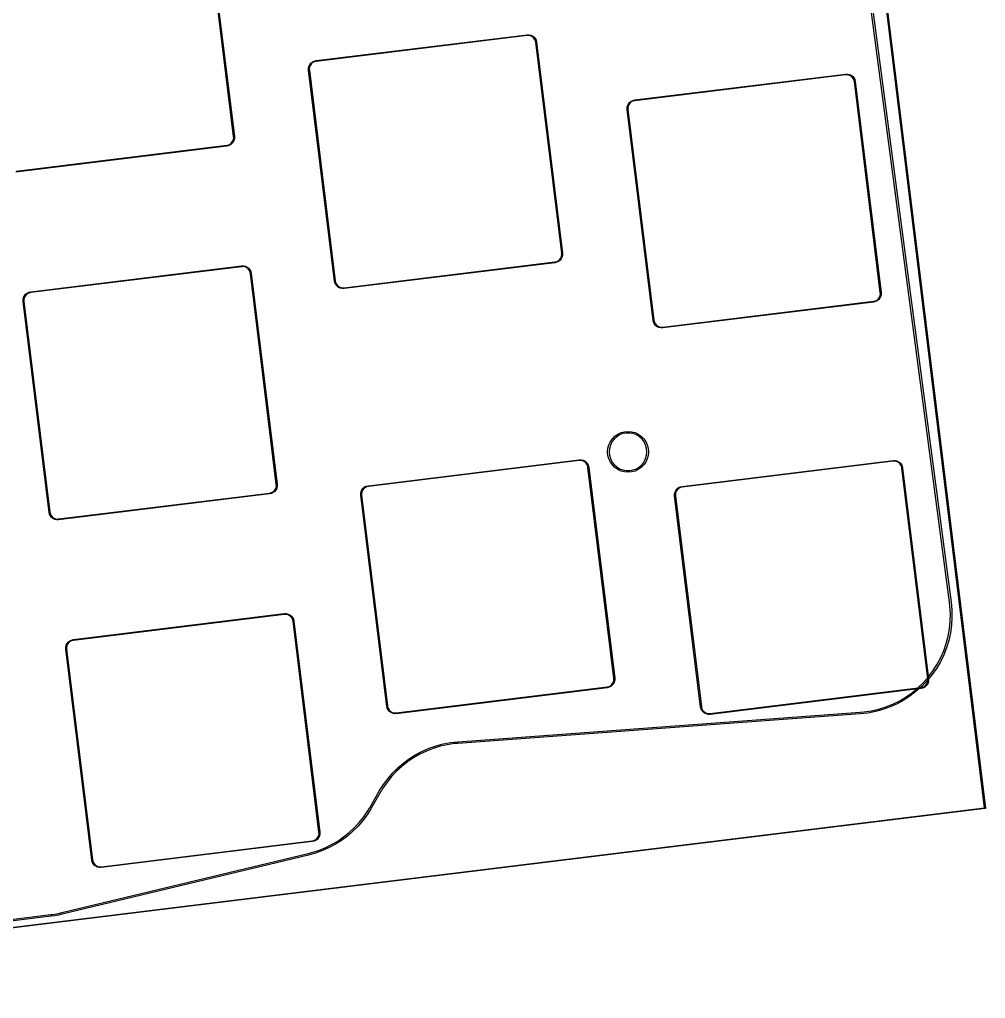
# Model space of a CAD drawing. Extents: x 33 to 269, y -131 to -39.
# Drawn here: x 210.3 to 269.3, y -131.2 to -71.3 of the extents above; entities that cross this region are included whole.
import ezdxf

# ---------------------------------------------------------------- set-up
doc = ezdxf.new("R2010")
doc.units = 0
doc.layers.add('BLACK', color=7, linetype='CONTINUOUS')

msp = doc.modelspace()

# ---------------------------------------------------------------- linework, layer by layer
at = {"layer": 'BLACK', "linetype": 'CONTINUOUS'}
for p, q in [((269.274022, -119.530057), (259.345645, -38.685517)), ((259.389403, -38.647234), (269.324809, -119.54901)), ((267.129547, -106.956898), (259.947567, -52.604435)), ((260.044468, -52.603447), (267.226449, -106.955911)), ((223.338999, -78.468004), (221.753524, -65.570943)), ((221.801978, -65.570887), (223.387454, -78.467949)), ((228.38983, -73.82561), (241.286894, -72.240134)), ((241.286951, -72.288587), (228.389888, -73.874064)), ((241.286894, -72.240134), (241.286905, -72.240134)), ((241.286905, -72.240134), (241.404452, -72.238957)), ((241.292989, -72.289761), (241.286951, -72.288587)), ((241.355059, -72.282137), (241.292989, -72.289762)), ((241.292989, -72.289762), (241.292989, -72.289761)), ((241.478915, -72.299539), (241.355059, -72.282137)), ((241.404452, -72.238957), (241.519326, -72.263969)), ((241.594045, -72.348406), (241.478915, -72.299539)), ((241.519326, -72.263969), (241.625754, -72.313918)), ((241.692604, -72.425407), (241.594045, -72.348406)), ((241.625754, -72.313918), (241.718397, -72.386297)), ((241.767874, -72.525295), (241.692604, -72.425407)), ((241.718397, -72.386297), (241.79261, -72.477478)), ((241.814725, -72.641261), (241.767874, -72.525295)), ((241.79261, -72.477478), (241.844672, -72.582888)), ((241.822337, -72.703282), (241.814725, -72.641261)), ((241.822334, -72.703334), (241.822337, -72.703282)), ((243.407809, -85.600395), (241.822334, -72.703334)), ((241.844672, -72.582888), (241.871971, -72.69724)), ((241.871962, -72.697241), (241.870788, -72.703278)), ((241.870788, -72.703278), (243.456264, -85.60034)), ((241.871971, -72.69724), (241.871962, -72.697241)), ((227.925512, -74.291943), (227.950524, -74.177067)), ((227.950524, -74.177067), (228.000471, -74.070636)), ((227.986094, -74.217479), (227.968692, -74.341338)), ((228.03496, -74.102344), (227.986094, -74.217479)), ((228.000471, -74.070636), (228.072848, -73.977989)), ((228.11196, -74.003779), (228.03496, -74.102344)), ((228.072848, -73.977989), (228.164027, -73.903769)), ((228.211846, -73.928502), (228.11196, -74.003779)), ((228.164027, -73.903769), (228.269435, -73.851699)), ((228.327812, -73.881642), (228.211846, -73.928502)), ((228.269435, -73.851699), (228.383787, -73.82439)), ((228.389646, -73.874046), (228.327812, -73.881642)), ((228.383787, -73.82439), (228.383793, -73.824437)), ((228.383793, -73.824437), (228.38983, -73.82561)), ((228.389888, -73.874064), (228.389646, -73.874046)), ((227.926688, -74.409492), (227.925512, -74.291943)), ((227.926688, -74.409504), (227.926688, -74.409492)), ((229.514045, -87.321867), (227.926688, -74.409504)), ((227.968692, -74.341338), (227.976316, -74.403409)), ((227.976316, -74.403409), (227.975142, -74.409448)), ((227.975142, -74.409448), (229.559443, -87.296956)), ((247.878239, -76.231), (260.775299, -74.645525)), ((260.775356, -74.693979), (247.878296, -76.279454)), ((260.775299, -74.645525), (260.7753, -74.645525)), ((260.7753, -74.645525), (260.775301, -74.645525)), ((260.775301, -74.645525), (260.775312, -74.645525)), ((260.775312, -74.645525), (260.892859, -74.644349)), ((260.781396, -74.695153), (260.775356, -74.693979)), ((260.843465, -74.687529), (260.781396, -74.695153)), ((260.96732, -74.704932), (260.843465, -74.687529)), ((260.892859, -74.644349), (261.007732, -74.669363)), ((261.082451, -74.7538), (260.96732, -74.704932)), ((261.007732, -74.669363), (261.114159, -74.719311)), ((261.181009, -74.830801), (261.082451, -74.7538)), ((261.114159, -74.719311), (261.206802, -74.791691)), ((261.256279, -74.930688), (261.181009, -74.830801)), ((261.206802, -74.791691), (261.281015, -74.882871)), ((261.303131, -75.046653), (261.256279, -74.930688)), ((261.281015, -74.882871), (261.333078, -74.98828)), ((261.310744, -75.108673), (261.303131, -75.046653)), ((261.310741, -75.108725), (261.310744, -75.108673)), ((262.896216, -88.005786), (261.310741, -75.108725)), ((261.333078, -74.98828), (261.360378, -75.102631)), ((261.360369, -75.102632), (261.359195, -75.108669)), ((261.359195, -75.108669), (262.944671, -88.005731)), ((261.360378, -75.102631), (261.360369, -75.102632)), ((247.413921, -76.697335), (247.438934, -76.582461)), ((247.438934, -76.582461), (247.488882, -76.476033)), ((247.474504, -76.622873), (247.4571, -76.74673)), ((247.523371, -76.507741), (247.474504, -76.622873)), ((247.488882, -76.476033), (247.56126, -76.383388)), ((247.600371, -76.409179), (247.523371, -76.507741)), ((247.56126, -76.383388), (247.652439, -76.309171)), ((247.700257, -76.333905), (247.600371, -76.409179)), ((247.652439, -76.309171), (247.757846, -76.257104)), ((247.816221, -76.287047), (247.700257, -76.333905)), ((247.757846, -76.257104), (247.872197, -76.229797)), ((247.878135, -76.279443), (247.816221, -76.287047)), ((247.872197, -76.229797), (247.8722, -76.229827)), ((247.8722, -76.229827), (247.878239, -76.231)), ((247.878295, -76.279455), (247.878135, -76.279443)), ((247.878296, -76.279455), (247.878295, -76.279454)), ((247.878295, -76.279454), (247.878295, -76.279455)), ((247.878296, -76.279454), (247.878296, -76.279455)), ((247.415095, -76.814883), (247.413921, -76.697335)), ((247.415095, -76.814895), (247.415095, -76.814883)), ((249.002452, -89.727258), (247.415095, -76.814895)), ((247.4571, -76.74673), (247.464723, -76.808801)), ((247.464723, -76.808801), (247.463549, -76.814839)), ((247.463549, -76.814839), (249.04785, -89.702348)), ((210.033343, -80.588108), (222.924254, -79.003389)), ((222.924248, -79.003327), (222.986314, -78.99571)), ((222.924256, -79.003389), (222.924248, -79.003327)), ((222.924254, -79.003389), (222.924255, -79.003389)), ((222.924255, -79.003389), (222.924256, -79.003389)), ((223.044682, -79.025663), (222.930338, -79.052955)), ((222.986314, -78.99571), (223.102272, -78.94887)), ((223.150086, -78.973611), (223.044682, -79.025663)), ((223.102272, -78.94887), (223.202156, -78.873612)), ((223.241265, -78.899409), (223.150086, -78.973611)), ((223.202156, -78.873612), (223.279158, -78.775067)), ((223.313645, -78.806778), (223.241265, -78.899409)), ((223.279158, -78.775067), (223.32803, -78.65995)), ((223.363598, -78.700363), (223.313645, -78.806778)), ((223.32803, -78.65995), (223.345443, -78.536107)), ((223.337826, -78.474041), (223.338999, -78.468004)), ((223.345443, -78.536107), (223.337826, -78.474041)), ((223.388619, -78.585501), (223.363598, -78.700363)), ((223.387454, -78.467949), (223.387453, -78.467961)), ((223.387453, -78.467961), (223.388619, -78.585501)), ((222.924308, -79.051843), (210.027248, -80.637319)), ((222.930346, -79.053017), (222.924308, -79.051843)), ((222.930338, -79.052955), (222.930346, -79.053017)), ((243.406636, -85.606433), (243.407809, -85.600395)), ((243.414255, -85.668499), (243.406636, -85.606433)), ((243.456264, -85.60034), (243.456263, -85.600351)), ((243.456263, -85.600351), (243.457431, -85.717893)), ((242.993119, -86.184234), (230.096058, -87.76971)), ((230.102153, -87.720499), (242.993064, -86.13578)), ((242.99306, -86.135737), (243.055127, -86.128119)), ((242.993066, -86.13578), (242.99306, -86.135737)), ((242.993064, -86.13578), (242.993065, -86.13578)), ((242.993065, -86.13578), (242.993066, -86.13578)), ((242.999156, -86.185408), (242.993119, -86.184234)), ((243.113496, -86.158069), (242.999151, -86.185364)), ((242.999151, -86.185364), (242.999156, -86.185408)), ((243.055127, -86.128119), (243.171087, -86.081275)), ((243.218901, -86.106014), (243.113496, -86.158069)), ((243.171087, -86.081275), (243.270971, -86.006014)), ((243.31008, -86.031809), (243.218901, -86.106014)), ((243.270971, -86.006014), (243.347973, -85.907466)), ((243.38246, -85.939176), (243.31008, -86.031809)), ((243.347973, -85.907466), (243.396844, -85.792346)), ((243.432412, -85.832758), (243.38246, -85.939176)), ((243.396844, -85.792346), (243.414255, -85.668499)), ((243.457431, -85.717893), (243.432412, -85.832758)), ((210.932832, -87.964724), (223.829896, -86.379248)), ((223.829953, -86.427701), (210.93289, -88.013178)), ((223.829896, -86.379248), (223.829907, -86.379248)), ((223.829907, -86.379248), (223.947453, -86.378072)), ((223.835991, -86.428875), (223.829953, -86.427701)), ((223.89806, -86.421253), (223.835991, -86.428876)), ((223.835991, -86.428876), (223.835991, -86.428875)), ((224.021914, -86.438655), (223.89806, -86.421253)), ((223.947453, -86.378072), (224.062326, -86.403085)), ((224.137042, -86.487523), (224.021914, -86.438655)), ((224.062326, -86.403085), (224.168751, -86.453034)), ((224.235599, -86.564524), (224.137042, -86.487523)), ((224.168751, -86.453034), (224.261393, -86.525414)), ((224.310865, -86.664412), (224.235599, -86.564524)), ((224.261393, -86.525414), (224.335604, -86.616595)), ((224.357712, -86.780377), (224.310865, -86.664412)), ((224.335604, -86.616595), (224.387662, -86.722005)), ((224.36533, -86.842447), (224.357712, -86.780377)), ((224.387662, -86.722005), (224.414958, -86.836357)), ((224.365336, -86.842446), (224.36533, -86.842447)), ((224.365336, -86.842448), (224.365336, -86.842446)), ((225.950811, -99.739508), (224.365336, -86.842448)), ((224.414964, -86.836356), (224.41379, -86.842392)), ((224.41379, -86.842392), (225.999266, -99.739454)), ((224.414958, -86.836357), (224.414964, -86.836356)), ((229.516683, -87.323928), (229.514045, -87.321867)), ((229.54093, -87.4255), (229.516683, -87.323928)), ((229.559443, -87.296956), (229.563225, -87.305067)), ((229.563225, -87.305067), (229.563262, -87.305063)), ((229.563262, -87.305063), (229.570879, -87.36713)), ((229.570879, -87.36713), (229.617725, -87.48309)), ((210.707024, -88.042871), (210.812434, -87.9908)), ((210.812434, -87.9908), (210.926787, -87.96349)), ((210.926787, -87.96349), (210.926795, -87.963551)), ((210.926795, -87.963551), (210.932832, -87.964724)), ((229.592986, -87.530905), (229.54093, -87.4255)), ((229.667192, -87.622084), (229.592986, -87.530905)), ((229.617725, -87.48309), (229.692987, -87.582975)), ((229.759827, -87.694464), (229.667192, -87.622084)), ((229.692987, -87.582975), (229.791537, -87.659977)), ((229.866246, -87.744415), (229.759827, -87.694464)), ((229.791537, -87.659977), (229.906658, -87.708847)), ((229.981112, -87.769434), (229.866246, -87.744415)), ((229.906658, -87.708847), (230.030506, -87.726257)), ((230.085572, -87.768395), (229.981112, -87.769434)), ((230.030506, -87.726257), (230.092573, -87.718637)), ((230.08633, -87.768987), (230.085572, -87.768395)), ((230.096058, -87.76971), (230.08633, -87.768987)), ((230.092573, -87.718637), (230.102153, -87.720499)), ((262.895043, -88.011824), (262.896216, -88.005786)), ((262.944671, -88.005731), (262.94467, -88.005742)), ((262.94467, -88.005742), (262.94584, -88.123286)), ((210.46851, -88.431056), (210.49352, -88.316177)), ((210.46969, -88.548606), (210.46851, -88.431056)), ((210.46969, -88.548618), (210.46969, -88.548606)), ((212.057047, -101.460981), (210.46969, -88.548618)), ((210.49352, -88.316177), (210.543466, -88.209744)), ((210.529091, -88.356588), (210.511692, -88.48045)), ((210.511692, -88.48045), (210.519318, -88.542523)), ((210.519317, -88.542523), (210.518143, -88.54856)), ((210.518143, -88.54856), (212.102445, -101.436071)), ((210.519318, -88.542523), (210.519317, -88.542523)), ((210.577956, -88.24145), (210.529091, -88.356588)), ((210.543466, -88.209744), (210.615844, -88.117093)), ((210.654956, -88.142883), (210.577956, -88.24145)), ((210.615844, -88.117093), (210.707024, -88.042871)), ((210.754843, -88.067603), (210.654956, -88.142883)), ((210.870811, -88.020742), (210.754843, -88.067603)), ((210.932576, -88.013154), (210.870811, -88.020742)), ((210.93289, -88.013178), (210.932576, -88.013154)), ((262.481526, -88.589625), (249.584465, -90.175101)), ((249.590559, -90.12589), (262.481471, -88.541171)), ((262.481469, -88.541144), (262.543536, -88.533525)), ((262.481472, -88.541171), (262.481469, -88.541144)), ((262.481471, -88.541171), (262.481472, -88.541171)), ((262.487564, -88.590799), (262.481526, -88.589625)), ((262.601907, -88.563474), (262.48756, -88.590771)), ((262.48756, -88.590771), (262.487564, -88.590799)), ((262.543536, -88.533525), (262.659497, -88.486678)), ((262.707313, -88.511416), (262.601907, -88.563474)), ((262.659497, -88.486678), (262.759382, -88.411415)), ((262.798491, -88.437209), (262.707313, -88.511416)), ((262.759382, -88.411415), (262.836384, -88.312863)), ((262.870871, -88.344572), (262.798491, -88.437209)), ((262.836384, -88.312863), (262.885254, -88.19774)), ((262.920822, -88.238153), (262.870871, -88.344572)), ((262.885254, -88.19774), (262.902663, -88.073891)), ((262.902663, -88.073891), (262.895043, -88.011824)), ((262.94584, -88.123286), (262.920822, -88.238153)), ((249.00509, -89.729319), (249.002452, -89.727258)), ((249.029335, -89.830892), (249.00509, -89.729319)), ((249.04785, -89.702348), (249.051632, -89.710459)), ((249.051632, -89.710459), (249.051669, -89.710454)), ((249.051669, -89.710454), (249.059286, -89.772521)), ((249.059286, -89.772521), (249.10613, -89.888483)), ((249.081391, -89.936298), (249.029335, -89.830892)), ((249.155597, -90.027477), (249.081391, -89.936298)), ((249.10613, -89.888483), (249.181392, -89.988368)), ((249.248233, -90.099858), (249.155597, -90.027477)), ((249.181392, -89.988368), (249.279942, -90.065369)), ((249.354652, -90.149809), (249.248233, -90.099858)), ((249.279942, -90.065369), (249.395065, -90.11424)), ((249.469519, -90.174826), (249.354652, -90.149809)), ((249.395065, -90.11424), (249.518913, -90.131648)), ((249.573979, -90.173786), (249.469519, -90.174826)), ((249.518913, -90.131648), (249.580979, -90.124028)), ((249.574737, -90.174378), (249.573979, -90.173786)), ((249.584465, -90.175101), (249.574737, -90.174378)), ((249.580979, -90.124028), (249.58098, -90.124028)), ((249.58098, -90.124028), (249.590559, -90.12589)), ((246.384556, -97.127121), (246.509532, -96.948636)), ((246.613587, -96.974052), (246.485149, -97.14413)), ((246.509532, -96.948636), (246.663603, -96.794565)), ((246.771089, -96.830469), (246.613587, -96.974052)), ((246.663603, -96.794565), (246.842088, -96.669589)), ((246.952293, -96.718273), (246.771089, -96.830469)), ((246.842088, -96.669589), (247.039563, -96.577505)), ((247.151027, -96.641283), (246.952293, -96.718273)), ((247.039563, -96.577505), (247.250028, -96.521111)), ((247.360525, -96.602121), (247.151027, -96.641283)), ((247.250028, -96.521111), (247.467088, -96.502121)), ((247.573651, -96.602121), (247.360525, -96.602121)), ((247.467088, -96.502121), (247.684148, -96.521111)), ((247.783149, -96.641283), (247.573651, -96.602121)), ((247.684148, -96.521111), (247.894613, -96.577505)), ((247.981883, -96.718273), (247.783149, -96.641283)), ((247.894613, -96.577505), (248.092088, -96.669589)), ((248.163087, -96.830469), (247.981883, -96.718273)), ((248.092088, -96.669589), (248.270573, -96.794565)), ((248.320589, -96.974052), (248.163087, -96.830469)), ((248.270573, -96.794565), (248.424644, -96.948636)), ((248.449027, -97.14413), (248.320589, -96.974052)), ((248.424644, -96.948636), (248.54962, -97.127121)), ((246.217088, -97.752121), (246.236078, -97.535061)), ((246.236078, -97.535061), (246.292472, -97.324596)), ((246.292472, -97.324596), (246.384556, -97.127121)), ((246.331826, -97.539904), (246.312161, -97.752121)), ((246.390151, -97.334913), (246.331826, -97.539904)), ((246.485149, -97.14413), (246.390151, -97.334913)), ((248.544025, -97.334913), (248.449027, -97.14413)), ((248.60235, -97.539904), (248.544025, -97.334913)), ((248.54962, -97.127121), (248.641704, -97.324596)), ((248.622015, -97.752121), (248.60235, -97.539904)), ((248.641704, -97.324596), (248.698098, -97.535061)), ((248.698098, -97.535061), (248.717088, -97.752121)), ((246.236078, -97.969181), (246.217088, -97.752121)), ((246.292472, -98.179646), (246.236078, -97.969181)), ((246.384556, -98.377121), (246.292472, -98.179646)), ((246.312161, -97.752121), (246.331826, -97.964338)), ((246.331826, -97.964338), (246.390151, -98.169329)), ((246.390151, -98.169329), (246.485149, -98.360112)), ((248.449027, -98.360112), (248.544025, -98.169329)), ((248.544025, -98.169329), (248.60235, -97.964338)), ((248.641704, -98.179646), (248.54962, -98.377121)), ((248.60235, -97.964338), (248.622015, -97.752121)), ((248.698098, -97.969181), (248.641704, -98.179646)), ((248.717088, -97.752121), (248.698098, -97.969181)), ((231.582047, -99.824115), (244.479109, -98.23864)), ((244.479163, -98.287094), (231.582103, -99.87257)), ((244.479109, -98.23864), (244.47912, -98.23864)), ((244.47912, -98.23864), (244.596665, -98.237466)), ((244.485203, -98.288268), (244.479163, -98.287094)), ((244.547272, -98.280645), (244.485203, -98.288268)), ((244.671124, -98.29805), (244.547272, -98.280645)), ((244.596665, -98.237466), (244.711536, -98.262481)), ((244.786251, -98.346918), (244.671124, -98.29805)), ((244.711536, -98.262481), (244.81796, -98.312431)), ((244.884806, -98.42392), (244.786251, -98.346918)), ((244.81796, -98.312431), (244.910599, -98.384811)), ((244.960072, -98.523807), (244.884806, -98.42392)), ((244.910599, -98.384811), (244.984809, -98.475991)), ((245.006919, -98.639771), (244.960072, -98.523807)), ((244.984809, -98.475991), (245.036868, -98.581399)), ((245.014537, -98.70184), (245.006919, -98.639771)), ((245.014549, -98.701838), (245.014537, -98.70184)), ((245.014549, -98.70184), (245.014549, -98.701838)), ((246.600024, -111.598901), (245.014549, -98.70184)), ((245.036868, -98.581399), (245.064164, -98.695749)), ((245.064177, -98.695748), (245.063003, -98.701784)), ((245.063003, -98.701784), (246.648479, -111.598846)), ((245.064164, -98.695749), (245.064177, -98.695748)), ((246.509532, -98.555606), (246.384556, -98.377121)), ((246.485149, -98.360112), (246.613587, -98.53019)), ((246.663603, -98.709677), (246.509532, -98.555606)), ((246.613587, -98.53019), (246.771089, -98.673773)), ((246.842088, -98.834653), (246.663603, -98.709677)), ((246.771089, -98.673773), (246.952293, -98.785969)), ((246.952293, -98.785969), (247.151027, -98.862959)), ((247.783149, -98.862959), (247.981883, -98.785969)), ((247.981883, -98.785969), (248.163087, -98.673773)), ((248.270573, -98.709677), (248.092088, -98.834653)), ((248.163087, -98.673773), (248.320589, -98.53019)), ((248.424644, -98.555606), (248.270573, -98.709677)), ((248.320589, -98.53019), (248.449027, -98.360112)), ((248.54962, -98.377121), (248.424644, -98.555606)), ((250.780252, -99.866005), (263.677314, -98.28053)), ((263.677368, -98.328984), (250.780308, -99.91446)), ((263.677314, -98.28053), (263.677325, -98.28053)), ((263.677325, -98.28053), (263.794871, -98.279357)), ((263.683408, -98.330158), (263.677368, -98.328984)), ((263.745476, -98.322536), (263.683408, -98.330158)), ((263.869329, -98.339942), (263.745476, -98.322536)), ((263.794871, -98.279357), (263.909741, -98.304373)), ((263.984455, -98.388811), (263.869329, -98.339942)), ((263.909741, -98.304373), (264.016164, -98.354323)), ((264.08301, -98.465812), (263.984455, -98.388811)), ((264.016164, -98.354323), (264.108804, -98.426702)), ((264.158277, -98.565698), (264.08301, -98.465812)), ((264.108804, -98.426702), (264.183014, -98.517882)), ((264.205126, -98.681661), (264.158277, -98.565698)), ((264.183014, -98.517882), (264.235074, -98.623289)), ((264.212745, -98.74373), (264.205126, -98.681661)), ((264.212754, -98.743729), (264.212745, -98.74373)), ((264.212754, -98.74373), (264.212754, -98.743729)), ((265.798229, -111.640791), (264.212754, -98.74373)), ((264.235074, -98.623289), (264.262372, -98.737638)), ((264.262382, -98.737637), (264.261208, -98.743674)), ((264.261208, -98.743674), (265.846684, -111.640736)), ((264.262372, -98.737638), (264.262382, -98.737637)), ((247.039563, -98.926737), (246.842088, -98.834653)), ((247.250028, -98.983131), (247.039563, -98.926737)), ((247.151027, -98.862959), (247.360525, -98.902121)), ((247.467088, -99.002121), (247.250028, -98.983131)), ((247.360525, -98.902121), (247.573651, -98.902121)), ((247.684148, -98.983131), (247.467088, -99.002121)), ((247.573651, -98.902121), (247.783149, -98.862959)), ((247.894613, -98.926737), (247.684148, -98.983131)), ((248.092088, -98.834653), (247.894613, -98.926737)), ((225.890969, -100.046573), (225.939841, -99.931455)), ((225.975408, -99.971868), (225.925455, -100.078283)), ((225.939841, -99.931455), (225.957254, -99.807612)), ((225.957254, -99.807612), (225.949637, -99.745546)), ((225.949637, -99.745546), (225.949638, -99.745546)), ((225.949638, -99.745546), (225.950811, -99.739508)), ((226.00043, -99.857006), (225.975408, -99.971868)), ((225.999266, -99.739454), (225.999265, -99.739466)), ((225.999265, -99.739466), (226.00043, -99.857006)), ((231.192684, -100.069142), (231.265062, -99.976495)), ((231.265062, -99.976495), (231.356242, -99.902276)), ((231.40406, -99.92701), (231.304173, -100.002286)), ((231.356242, -99.902276), (231.461651, -99.850208)), ((231.520027, -99.880152), (231.40406, -99.92701)), ((231.461651, -99.850208), (231.576004, -99.822902)), ((231.581891, -99.872554), (231.520027, -99.880152)), ((231.576004, -99.822902), (231.576009, -99.822942)), ((231.576009, -99.822942), (231.582047, -99.824115)), ((231.582103, -99.87257), (231.581891, -99.872554)), ((250.463272, -100.018393), (250.554451, -99.944177)), ((250.602269, -99.968912), (250.502383, -100.044185)), ((250.554451, -99.944177), (250.65986, -99.892112)), ((250.718234, -99.922056), (250.602269, -99.968912)), ((250.65986, -99.892112), (250.774211, -99.864807)), ((250.780174, -99.91445), (250.718234, -99.922056)), ((250.774211, -99.864807), (250.774214, -99.864832)), ((250.774214, -99.864832), (250.780252, -99.866005)), ((250.780308, -99.91446), (250.780174, -99.91445)), ((225.536121, -100.323348), (212.63906, -101.908824)), ((212.645155, -101.859613), (225.536066, -100.274894)), ((225.53606, -100.274837), (225.598126, -100.26722)), ((225.536068, -100.274894), (225.53606, -100.274837)), ((225.536066, -100.274894), (225.536067, -100.274894)), ((225.536067, -100.274894), (225.536068, -100.274894)), ((225.542158, -100.324522), (225.536121, -100.323348)), ((225.656495, -100.29717), (225.542151, -100.324464)), ((225.542151, -100.324464), (225.542158, -100.324522)), ((225.598126, -100.26722), (225.714084, -100.220377)), ((225.761898, -100.245116), (225.656495, -100.29717)), ((225.714084, -100.220377), (225.813967, -100.145118)), ((225.853075, -100.170914), (225.761898, -100.245116)), ((225.813967, -100.145118), (225.890969, -100.046573)), ((225.925455, -100.078283), (225.853075, -100.170914)), ((231.117725, -100.290449), (231.142737, -100.175573)), ((231.118903, -100.407998), (231.117725, -100.290449)), ((231.118903, -100.40801), (231.118903, -100.407998)), ((232.70626, -113.320373), (231.118903, -100.40801)), ((231.142737, -100.175573), (231.192684, -100.069142)), ((231.178307, -100.215984), (231.160906, -100.339844)), ((231.160906, -100.339844), (231.168531, -100.401915)), ((231.16853, -100.401915), (231.167356, -100.407952)), ((231.167356, -100.407952), (232.751658, -113.295464)), ((231.168531, -100.401915), (231.16853, -100.401915)), ((231.227173, -100.10085), (231.178307, -100.215984)), ((231.304173, -100.002286), (231.227173, -100.10085)), ((250.315932, -100.332341), (250.340945, -100.217466)), ((250.317108, -100.449888), (250.315932, -100.332341)), ((250.317108, -100.4499), (250.317108, -100.449888)), ((251.904465, -113.362263), (250.317108, -100.4499)), ((250.340945, -100.217466), (250.390893, -100.111038)), ((250.376515, -100.257878), (250.359112, -100.381735)), ((250.359112, -100.381735), (250.366736, -100.443805)), ((250.366736, -100.443805), (250.365562, -100.449844)), ((250.365562, -100.449844), (251.949863, -113.337353)), ((250.425382, -100.142746), (250.376515, -100.257878)), ((250.390893, -100.111038), (250.463272, -100.018393)), ((250.502383, -100.044185), (250.425382, -100.142746)), ((212.059668, -101.463028), (212.057047, -101.460981)), ((212.083921, -101.564617), (212.059668, -101.463028)), ((212.13598, -101.670022), (212.083921, -101.564617)), ((212.102445, -101.436071), (212.106227, -101.444181)), ((212.106227, -101.444181), (212.106249, -101.444178)), ((212.106249, -101.444178), (212.113869, -101.506245)), ((212.113869, -101.506245), (212.160717, -101.622206)), ((212.210189, -101.7612), (212.13598, -101.670022)), ((212.160717, -101.622206), (212.235982, -101.722091)), ((212.302826, -101.833579), (212.210189, -101.7612)), ((212.235982, -101.722091), (212.334535, -101.799092)), ((212.409246, -101.88353), (212.302826, -101.833579)), ((212.334535, -101.799092), (212.449658, -101.847962)), ((212.524113, -101.908548), (212.409246, -101.88353)), ((212.449658, -101.847962), (212.573507, -101.865371)), ((212.628573, -101.907508), (212.524113, -101.908548)), ((212.573507, -101.865371), (212.635575, -101.857751)), ((212.629332, -101.908101), (212.628573, -101.907508)), ((212.63906, -101.908824), (212.629332, -101.908101)), ((212.635575, -101.857751), (212.645155, -101.859613)), ((267.127309, -106.969003), (267.129547, -106.956898)), ((267.157537, -107.197895), (267.127309, -106.969003)), ((267.226449, -106.955911), (267.226448, -106.955917)), ((267.226448, -106.955917), (267.269792, -107.42307)), ((213.544647, -109.236228), (226.441709, -107.650753)), ((226.441763, -107.699207), (213.544703, -109.284683)), ((226.441709, -107.650753), (226.44172, -107.650753)), ((226.44172, -107.650753), (226.559265, -107.649579)), ((226.447803, -107.700381), (226.441763, -107.699207)), ((226.509871, -107.692759), (226.447803, -107.700381)), ((226.633722, -107.710164), (226.509871, -107.692759)), ((226.559265, -107.649579), (226.674134, -107.674594)), ((226.748847, -107.759033), (226.633722, -107.710164)), ((226.674134, -107.674594), (226.780557, -107.724544)), ((226.8474, -107.836035), (226.748847, -107.759033)), ((226.780557, -107.724544), (226.873195, -107.796925)), ((267.182337, -107.658986), (267.157537, -107.197895)), ((267.171332, -108.120613), (267.182337, -107.658986)), ((267.269792, -107.42307), (267.276806, -107.892183)), ((226.922664, -107.935922), (226.8474, -107.836035)), ((226.873195, -107.796925), (226.947403, -107.888106)), ((226.969508, -108.051885), (226.922664, -107.935922)), ((226.947403, -107.888106), (226.999459, -107.993514)), ((226.977125, -108.113954), (226.969508, -108.051885)), ((226.977149, -108.113951), (226.977125, -108.113954)), ((226.977149, -108.113953), (226.977149, -108.113951)), ((228.562624, -121.011013), (226.977149, -108.113953)), ((226.999459, -107.993514), (227.026753, -108.107864)), ((227.026777, -108.107861), (227.025603, -108.113897)), ((227.025603, -108.113897), (228.611079, -121.010959)), ((227.026753, -108.107864), (227.026777, -108.107861)), ((267.12459, -108.579998), (267.171332, -108.120613)), ((267.247447, -108.360428), (267.181892, -108.824991)), ((267.276806, -107.892183), (267.247447, -108.360428)), ((267.04239, -109.034381), (267.12459, -108.579998)), ((267.181892, -108.824991), (267.080536, -109.283077)), ((213.105332, -109.587682), (213.155278, -109.481249)), ((213.189768, -109.512956), (213.140904, -109.628094)), ((213.155278, -109.481249), (213.227656, -109.388599)), ((213.266768, -109.414389), (213.189768, -109.512956)), ((213.227656, -109.388599), (213.318837, -109.314378)), ((213.366656, -109.339111), (213.266768, -109.414389)), ((213.318837, -109.314378), (213.424247, -109.262308)), ((213.482624, -109.292252), (213.366656, -109.339111)), ((213.424247, -109.262308), (213.538602, -109.235001)), ((213.54442, -109.284661), (213.482624, -109.292252)), ((213.538602, -109.235001), (213.538609, -109.235055)), ((213.538609, -109.235055), (213.544647, -109.236228)), ((213.544703, -109.284683), (213.54442, -109.284661)), ((266.773808, -109.917253), (266.925228, -109.481028)), ((266.925228, -109.481028), (267.04239, -109.034381)), ((267.080536, -109.283077), (266.943988, -109.731932)), ((213.080323, -109.702561), (213.105332, -109.587682)), ((213.081503, -109.820111), (213.080323, -109.702561)), ((213.081503, -109.820123), (213.081503, -109.820111)), ((214.66886, -122.732486), (213.081503, -109.820123)), ((213.140904, -109.628094), (213.123505, -109.751955)), ((213.123505, -109.751955), (213.131131, -109.814027)), ((213.13113, -109.814027), (213.129956, -109.820064)), ((213.129956, -109.820064), (214.714258, -122.707576)), ((213.131131, -109.814027), (213.13113, -109.814027)), ((266.58904, -110.340432), (266.773808, -109.917253)), ((266.943988, -109.731932), (266.773069, -110.168856)), ((266.1241, -111.137571), (266.372036, -110.748022)), ((266.568807, -110.591222), (266.33243, -110.99649)), ((266.372036, -110.748022), (266.58904, -110.340432)), ((266.773069, -110.168856), (266.568807, -110.591222)), ((265.846725, -111.506736), (266.1241, -111.137571)), ((266.33243, -110.99649), (266.06536, -111.382223)), ((246.463184, -112.004521), (246.540185, -111.905972)), ((246.574672, -111.937681), (246.502293, -112.030315)), ((246.540185, -111.905972), (246.589057, -111.790852)), ((246.624625, -111.831264), (246.574672, -111.937681)), ((246.589057, -111.790852), (246.606469, -111.667005)), ((246.598851, -111.604938), (246.600024, -111.598901)), ((246.606469, -111.667005), (246.598851, -111.604938)), ((246.649645, -111.7164), (246.624625, -111.831264)), ((246.648479, -111.598846), (246.648478, -111.598858)), ((246.648478, -111.598858), (246.649645, -111.7164)), ((265.210491, -112.175171), (265.541576, -111.853297)), ((265.769203, -111.7461), (265.44574, -112.085935)), ((265.541576, -111.853297), (265.846725, -111.506736)), ((265.661394, -112.04642), (265.738394, -111.947868)), ((265.738394, -111.947868), (265.787265, -111.832745)), ((266.06536, -111.382223), (265.769203, -111.7461)), ((265.822833, -111.873158), (265.772882, -111.979577)), ((265.787265, -111.832745), (265.804675, -111.708896)), ((265.804675, -111.708896), (265.797055, -111.646829)), ((265.797055, -111.646829), (265.797056, -111.646829)), ((265.797056, -111.646829), (265.798229, -111.640791)), ((265.847852, -111.758291), (265.822833, -111.873158)), ((265.846684, -111.640736), (265.846683, -111.640747)), ((265.846683, -111.640747), (265.847852, -111.758291)), ((246.185334, -112.18274), (233.288273, -113.768216)), ((233.294369, -113.719005), (246.185279, -112.134286)), ((246.185275, -112.134249), (246.247342, -112.12663)), ((246.18528, -112.134286), (246.185275, -112.134249)), ((246.185279, -112.134286), (246.18528, -112.134286)), ((246.191372, -112.183914), (246.185334, -112.18274)), ((246.305712, -112.156578), (246.191368, -112.183876)), ((246.191368, -112.183876), (246.191372, -112.183914)), ((246.247342, -112.12663), (246.363301, -112.079783)), ((246.411116, -112.104521), (246.305712, -112.156578)), ((246.363301, -112.079783), (246.463184, -112.004521)), ((246.502293, -112.030315), (246.411116, -112.104521)), ((265.383539, -112.22463), (252.486478, -113.810106)), ((252.492574, -113.760895), (265.383484, -112.176176)), ((264.478616, -112.737272), (264.855459, -112.470421)), ((265.096915, -112.399683), (264.724828, -112.685457)), ((264.855459, -112.470421), (265.210491, -112.175171)), ((265.44574, -112.085935), (265.096915, -112.399683)), ((265.383482, -112.176154), (265.445549, -112.168534)), ((265.383485, -112.176176), (265.383482, -112.176154)), ((265.383484, -112.176176), (265.383485, -112.176176)), ((265.389577, -112.225804), (265.383539, -112.22463)), ((265.503921, -112.198482), (265.389575, -112.225782)), ((265.389575, -112.225782), (265.389577, -112.225804)), ((265.445549, -112.168534), (265.56151, -112.121685)), ((265.609325, -112.146422), (265.503921, -112.198482)), ((265.56151, -112.121685), (265.661394, -112.04642)), ((265.700503, -112.072214), (265.609325, -112.146422)), ((265.772882, -111.979577), (265.700503, -112.072214)), ((263.668679, -113.179539), (264.082228, -112.97412)), ((264.331715, -112.941539), (263.91994, -113.166389)), ((264.082228, -112.97412), (264.478616, -112.737272)), ((264.724828, -112.685457), (264.331715, -112.941539)), ((232.708871, -113.322413), (232.70626, -113.320373)), ((232.733126, -113.424011), (232.708871, -113.322413)), ((232.785186, -113.529418), (232.733126, -113.424011)), ((232.751658, -113.295464), (232.75544, -113.303573)), ((232.75544, -113.303573), (232.755456, -113.303571)), ((232.755456, -113.303571), (232.763074, -113.365639)), ((232.763074, -113.365639), (232.809923, -113.481602)), ((232.859395, -113.620597), (232.785186, -113.529418)), ((232.809923, -113.481602), (232.885189, -113.581487)), ((232.952034, -113.692976), (232.859395, -113.620597)), ((232.885189, -113.581487), (232.983743, -113.658488)), ((233.058456, -113.742926), (232.952034, -113.692976)), ((232.983743, -113.658488), (233.098868, -113.707357)), ((233.173325, -113.767942), (233.058456, -113.742926)), ((233.098868, -113.707357), (233.222719, -113.724764)), ((233.222719, -113.724764), (233.284787, -113.717142)), ((233.284787, -113.717142), (233.284787, -113.717143)), ((233.284787, -113.717143), (233.294369, -113.719005)), ((237.06946, -115.489008), (261.663578, -113.682109)), ((251.90708, -113.364306), (251.904465, -113.362263)), ((251.931332, -113.465901), (251.90708, -113.364306)), ((251.983391, -113.571308), (251.931332, -113.465901)), ((251.949863, -113.337353), (251.953645, -113.345464)), ((251.953645, -113.345464), (251.953663, -113.345461)), ((251.953663, -113.345461), (251.961281, -113.40753)), ((251.961281, -113.40753), (252.008128, -113.523493)), ((252.0576, -113.662488), (251.983391, -113.571308)), ((252.008128, -113.523493), (252.083393, -113.623379)), ((252.150238, -113.734868), (252.0576, -113.662488)), ((252.083393, -113.623379), (252.181947, -113.70038)), ((252.256661, -113.784818), (252.150238, -113.734868)), ((252.181947, -113.70038), (252.297073, -113.749249)), ((252.297073, -113.749249), (252.420924, -113.766655)), ((261.663577, -113.682096), (261.893838, -113.665214)), ((261.663578, -113.682109), (261.663577, -113.682096)), ((262.137116, -113.729405), (261.670889, -113.781828)), ((261.893838, -113.665214), (262.350358, -113.595865)), ((262.59788, -113.641012), (262.137116, -113.729405)), ((262.350358, -113.595865), (262.800132, -113.49135)), ((263.050408, -113.51718), (262.59788, -113.641012)), ((262.800132, -113.49135), (263.240455, -113.352296)), ((263.49198, -113.358655), (263.050408, -113.51718)), ((263.240455, -113.352296), (263.668679, -113.179539)), ((263.91994, -113.166389), (263.49198, -113.358655)), ((233.277786, -113.7669), (233.173325, -113.767942)), ((233.278545, -113.767493), (233.277786, -113.7669)), ((233.288273, -113.768216), (233.278545, -113.767493)), ((261.658942, -113.778905), (237.064825, -115.585805)), ((252.37153, -113.809834), (252.256661, -113.784818)), ((252.475991, -113.80879), (252.37153, -113.809834)), ((252.420924, -113.766655), (252.482992, -113.759033)), ((252.47675, -113.809383), (252.475991, -113.80879)), ((252.486478, -113.810106), (252.47675, -113.809383)), ((252.482992, -113.759033), (252.492574, -113.760895)), ((261.67089, -113.781841), (261.658942, -113.778905)), ((261.670889, -113.781828), (261.67089, -113.781841)), ((236.165764, -115.618849), (236.609164, -115.535846)), ((236.609164, -115.535846), (237.057516, -115.486112)), ((237.057516, -115.486112), (237.057513, -115.486073)), ((237.057513, -115.486073), (237.06946, -115.489008)), ((234.490286, -116.271598), (234.889707, -116.061942)), ((235.133096, -116.056366), (234.732583, -116.247902)), ((234.889707, -116.061942), (235.303639, -115.88263)), ((235.546767, -115.895204), (235.133096, -116.056366)), ((235.303639, -115.88263), (235.729781, -115.734658)), ((235.971297, -115.765312), (235.546767, -115.895204)), ((235.729781, -115.734658), (236.165764, -115.618849)), ((236.404324, -115.667413), (235.971297, -115.765312)), ((236.843442, -115.602051), (236.404324, -115.667413)), ((237.064828, -115.585845), (236.843442, -115.602051)), ((237.064825, -115.585805), (237.064828, -115.585845)), ((233.979851, -116.717676), (233.631817, -116.993302)), ((233.743766, -116.777115), (234.107596, -116.510431)), ((234.347454, -116.468748), (233.979851, -116.717676)), ((234.107596, -116.510431), (234.490286, -116.271598)), ((234.732583, -116.247902), (234.347454, -116.468748)), ((233.305288, -117.294094), (233.002078, -117.618378)), ((233.080656, -117.387956), (233.400817, -117.070166)), ((233.631817, -116.993302), (233.305288, -117.294094)), ((233.400817, -117.070166), (233.743766, -116.777115)), ((232.515684, -118.090555), (232.785064, -117.728717)), ((233.002078, -117.618378), (232.723873, -117.964354)), ((232.785064, -117.728717), (233.080656, -117.387956)), ((231.665903, -119.521299), (232.274012, -118.471459)), ((232.351426, -118.529844), (231.743316, -119.579687)), ((232.274012, -118.471459), (232.515684, -118.090555)), ((232.36039, -118.521847), (232.351426, -118.529844)), ((232.472219, -118.330096), (232.36039, -118.521847)), ((232.723873, -117.964354), (232.472219, -118.330096)), ((269.312306, -119.573815), (174.763023, -131.184924)), ((174.765349, -131.136179), (269.274022, -119.530057)), ((231.299808, -120.077952), (231.546894, -119.717887)), ((231.743311, -119.579692), (231.505831, -119.954519)), ((231.546894, -119.717887), (231.656937, -119.5293)), ((231.656937, -119.5293), (231.656938, -119.5293)), ((231.656938, -119.5293), (231.665903, -119.521299)), ((231.743316, -119.579687), (231.743311, -119.579692)), ((269.324086, -119.558737), (269.312306, -119.573815)), ((269.324809, -119.54901), (269.324086, -119.558737)), ((231.241512, -120.310938), (230.951779, -120.647024)), ((231.026995, -120.418938), (231.299808, -120.077952)), ((231.505831, -119.954519), (231.241512, -120.310938)), ((230.410191, -121.036448), (230.729924, -120.73901)), ((230.951779, -120.647024), (230.638192, -120.96097)), ((230.729924, -120.73901), (231.026995, -120.418938)), ((228.147874, -121.546348), (228.209939, -121.53873)), ((228.209939, -121.53873), (228.325897, -121.491885)), ((228.373711, -121.516623), (228.268309, -121.568679)), ((228.325897, -121.491885), (228.425779, -121.416625)), ((228.464888, -121.44242), (228.373711, -121.516623)), ((228.425779, -121.416625), (228.502781, -121.318078)), ((228.537267, -121.349788), (228.464888, -121.44242)), ((228.502781, -121.318078), (228.551653, -121.202961)), ((228.58722, -121.243373), (228.537267, -121.349788)), ((228.551653, -121.202961), (228.569067, -121.079116)), ((228.561451, -121.017051), (228.562624, -121.011013)), ((228.569067, -121.079116), (228.561451, -121.017051)), ((228.612242, -121.128511), (228.58722, -121.243373)), ((228.611079, -121.010959), (228.611078, -121.01096)), ((228.611078, -121.01096), (228.611079, -121.010961)), ((228.611079, -121.010961), (228.612242, -121.128511)), ((229.94632, -121.515814), (229.571758, -121.753727)), ((229.709735, -121.557147), (230.069517, -121.30965)), ((230.302437, -121.251087), (229.94632, -121.515814)), ((230.069517, -121.30965), (230.410191, -121.036448)), ((230.638192, -120.96097), (230.302437, -121.251087)), ((228.147934, -121.594853), (215.250873, -123.180329)), ((215.256967, -123.131118), (228.147879, -121.546399)), ((228.119551, -122.265677), (228.535543, -122.132828)), ((228.14788, -121.546399), (228.147874, -121.546348)), ((228.147879, -121.546399), (228.14788, -121.546399)), ((228.153972, -121.596027), (228.147934, -121.594853)), ((228.268309, -121.568679), (228.153966, -121.595976)), ((228.153966, -121.595976), (228.153972, -121.596027)), ((228.535543, -122.132828), (228.940679, -121.969846)), ((229.180766, -121.963546), (228.775446, -122.144142)), ((228.940679, -121.969846), (229.33278, -121.777608)), ((229.571758, -121.753727), (229.180766, -121.963546)), ((229.33278, -121.777608), (229.709735, -121.557147)), ((212.8449, -125.938912), (227.907246, -122.316677)), ((227.918348, -122.412948), (212.856004, -126.035184)), ((214.671458, -122.734516), (214.66886, -122.732486)), ((214.695718, -122.836126), (214.671458, -122.734516)), ((214.714258, -122.707576), (214.71804, -122.715685)), ((214.71804, -122.715685), (214.718044, -122.715685)), ((214.718044, -122.715685), (214.725665, -122.777753)), ((227.907246, -122.316677), (227.907414, -122.31667)), ((227.907414, -122.31667), (228.119551, -122.265677)), ((227.930604, -122.413911), (227.918348, -122.412948)), ((227.930611, -122.413943), (227.930604, -122.413911)), ((228.357979, -122.294544), (227.930611, -122.413943)), ((228.775446, -122.144142), (228.357979, -122.294544)), ((214.74778, -122.941532), (214.695718, -122.836126)), ((214.725665, -122.777753), (214.772516, -122.893716)), ((214.821991, -123.032711), (214.74778, -122.941532)), ((214.772516, -122.893716), (214.847784, -122.993601)), ((214.914631, -123.10509), (214.821991, -123.032711)), ((214.847784, -122.993601), (214.94634, -123.070602)), ((215.021054, -123.155039), (214.914631, -123.10509)), ((214.94634, -123.070602), (215.061467, -123.11947)), ((215.135924, -123.180055), (215.021054, -123.155039)), ((215.061467, -123.11947), (215.185319, -123.136877)), ((215.240386, -123.179013), (215.135924, -123.180055)), ((215.185319, -123.136877), (215.247387, -123.129255)), ((215.241145, -123.179606), (215.240386, -123.179013)), ((215.250873, -123.180329), (215.241145, -123.179606)), ((215.247387, -123.129255), (215.247387, -123.129256)), ((215.247387, -123.129256), (215.256967, -123.131118)), ((175.07661, -130.575787), (212.161627, -126.058965)), ((212.161627, -126.155871), (175.076612, -130.672694)), ((212.161627, -126.058964), (212.274512, -126.045233)), ((212.161627, -126.058965), (212.161627, -126.058964)), ((212.173707, -126.158233), (212.161627, -126.155871)), ((212.402652, -126.125921), (212.173707, -126.158232)), ((212.173707, -126.158232), (212.173707, -126.158233)), ((212.274512, -126.045233), (212.499065, -126.009153)), ((212.630195, -126.084885), (212.402652, -126.125921)), ((212.499065, -126.009153), (212.722076, -125.964518)), ((212.856004, -126.035184), (212.630195, -126.084885)), ((212.722076, -125.964518), (212.832646, -125.93795)), ((212.832646, -125.93795), (212.8449, -125.938912))]:
    msp.add_line(p, q, dxfattribs=at)

doc.saveas('drawing.dxf')
